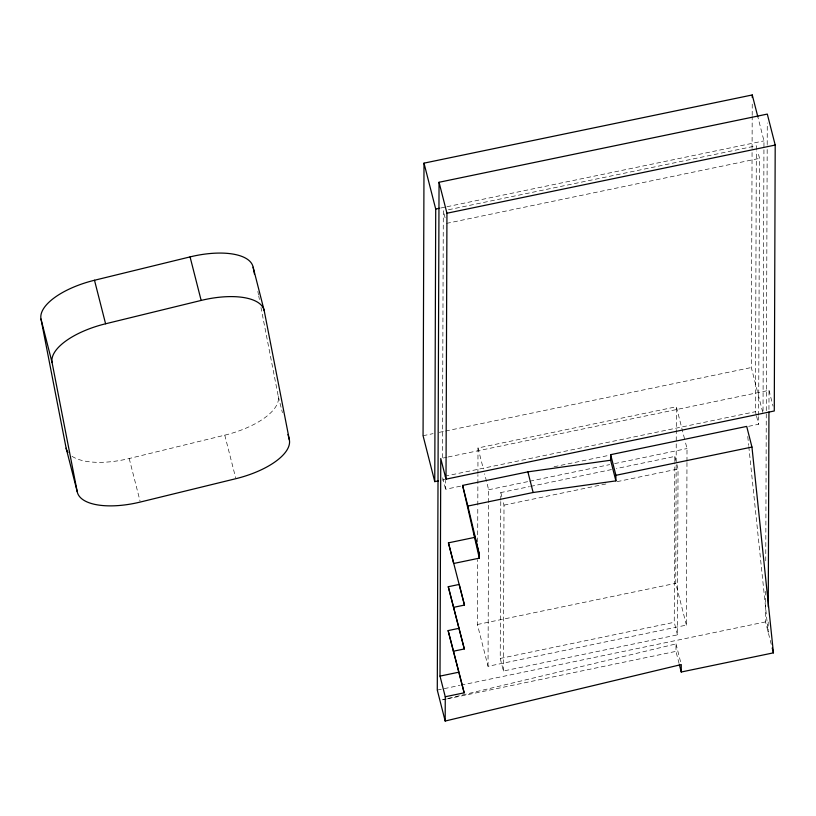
<?xml version="1.0" encoding="UTF-8"?>
<svg xmlns="http://www.w3.org/2000/svg" width="816" height="816" viewBox="0 0 816 816"><rect width="100%" height="100%" fill="white"/><g stroke="black" fill="none" stroke-linecap="round" stroke-linejoin="round"><path stroke-width="0.61" stroke-dasharray="4.08 3.06" d="M442.456 457.623L443.312 210.824L445.638 219.963M460.561 486.163L445.587 489.274L445.618 480.369M686.97 462.529L686.399 625.097L488.039 666.305L477.391 624.515L477.615 559.735M477.676 541.957L477.799 506.399M477.809 505.124L477.87 484.806M477.88 483.531L477.911 474.647M477.911 473.372L478.003 447.974L676.362 406.766L684.818 439.957M488.039 666.305L488.611 503.727M488.611 502.462L488.651 489.763L484.582 473.78M676.862 464.416L678.035 468.986L677.453 634.858L503.431 671.007L500.228 658.441L500.769 501.432M500.779 500.167L500.8 492.568L529.39 486.632M503.431 671.007L504.002 505.135L502.84 500.565M677.453 634.858L674.251 622.292L674.801 462.754M674.812 461.489L674.832 456.419L616.406 468.557M686.399 625.097L675.75 583.318L676.362 406.766M679.075 663.51L675.974 651.362L676.005 643.916L447.331 698.618M686.97 461.254L687.011 448.555L685.134 441.181M762.715 412.243L751.322 367.526L752.077 149.736M752.077 148.461L752.189 116.617M752.189 115.342L752.24 102.602M756.299 415.12L755.422 411.692L756.33 150.889M756.33 149.614L756.35 145.799L445.801 210.304M748.649 426.329L758.625 424.259L758.656 416.619M758.656 415.344L759.553 158.365L757.799 151.511M763.031 410.897L763.97 140.882L757.809 116.708M771.273 644.354L765.551 621.894L765.653 591.345M765.755 560.806L766.275 411.896M766.275 410.632L767.193 145.911M767.203 144.636L767.275 123.002M768.213 622.027L768.172 632.216L748.802 446.617M768.947 409.428L769.019 390.334L448.249 456.96M71.992 456.246A60.017 24.98 -14.3 0 0 129.203 458.521L224.777 435.163A60.017 24.98 -14.3 0 0 278.276 396.372L260.987 307.571M446.097 698.914L441.16 700.097L446.128 699.108M440.701 208.029L445.699 206.989M446.944 206.734L763.97 140.882M446.515 223.39L759.553 158.365M423.065 435.713L433.051 433.643M439.283 432.347L444.281 431.307M445.526 431.042L751.322 367.526M443.251 458L447.005 457.225M444.883 476.197L755.422 411.692M442.252 480.073L444.751 479.553M554.095 466.742L608.971 455.338M488.651 489.763L528.574 481.471M529.819 481.205L609.664 464.62M614.652 463.59L687.011 448.555M530.635 486.377L611.429 469.588M504.002 505.135L608.42 483.449M617.12 481.644L678.035 468.986M477.391 624.515L675.75 583.318M500.228 658.441L674.251 622.292M437.284 690.081L459.755 685.409M460.999 685.154L765.551 621.894M447.372 698.853L675.974 651.362M769.019 390.334L773.038 406.123M756.585 416.262L758.625 424.259M674.832 456.419L676.576 463.274M676.005 643.916L680.952 663.347M500.8 492.568L502.554 499.423M478.003 447.974L483.327 468.863M442.68 477.85L445.587 489.274M278.276 396.372L281.51 409.061M281.744 409.969L282.438 412.692M224.777 435.163L235.64 477.778M129.203 458.521L140.066 501.136M257.846 291.434L258.519 294.892M258.743 296.045L259.417 299.503M747.752 436.509L748.67 445.352"/><path stroke-width="1.22" d="M757.809 116.708L752.26 94.962L424.004 163.149L423.065 435.713L434.765 481.634L438.508 480.848M434.765 481.634L435.713 209.059L424.004 163.149M445.179 721.038L445.261 696.752L440.008 676.107L440.762 458.521L446.015 479.165L774.282 410.978L775.2 145.054L767.305 114.087L439.049 182.274L437.284 690.081L445.179 721.038L681.268 664.561L681.238 672.007L773.435 652.851L751.954 447.056L746.701 426.411L610.654 454.675L610.633 460.244L615.896 480.889L533.134 492.507L467.864 506.063L462.601 485.418L527.881 471.862L610.633 460.244M446.015 479.165L446.944 213.231L439.049 182.274M474.065 537.52L448.433 542.844L453.696 563.479L479.329 558.154L462.601 485.418M479.329 558.154L479.339 554.441L467.864 506.063M615.896 480.889L615.907 475.31L610.654 454.675M752.26 97.512L752.26 94.962M768.264 606.757L768.937 411.978M94.493 280.255L190.067 256.897A60.017 24.98 -14.3 0 1 253.123 267.209L264.221 310.743L289.374 439.895A60.017 24.98 -14.3 0 1 235.875 478.686L140.301 502.044A60.017 24.98 -14.3 0 1 77.234 491.732L66.137 448.198L40.994 319.046A60.017 24.98 -14.3 0 1 94.493 280.255L105.59 323.779A60.017 24.98 -14.3 0 0 52.081 362.579L77.234 491.732M105.59 323.779L201.154 300.431A60.017 24.98 -14.3 0 1 264.221 310.743M435.713 209.059L439.457 208.284M446.944 213.231L775.2 145.054M615.907 475.31L751.954 447.056M448.28 586.714L459.214 584.44L464.477 605.084L453.543 607.349L448.28 586.714L464.324 648.955L453.39 651.219L448.127 630.584L459.061 628.31M440.008 676.107L458.908 672.18L448.127 630.584M445.261 696.752L464.171 692.825L459.214 673.394M448.433 542.844L464.477 605.084M453.543 607.349L464.324 648.955M453.39 651.219L464.171 692.825M772.201 647.996L773.435 652.851M679.381 664.724L681.238 672.007M527.881 471.862L533.134 492.507M474.076 533.807L479.339 554.441M287.987 434.449L289.374 439.895M190.067 256.897L201.154 300.431M40.994 319.046L52.081 362.579M253.123 267.209L254.48 274.135M67.983 452.431A60.017 24.98 -14.3 0 1 66.137 448.198"/></g></svg>
